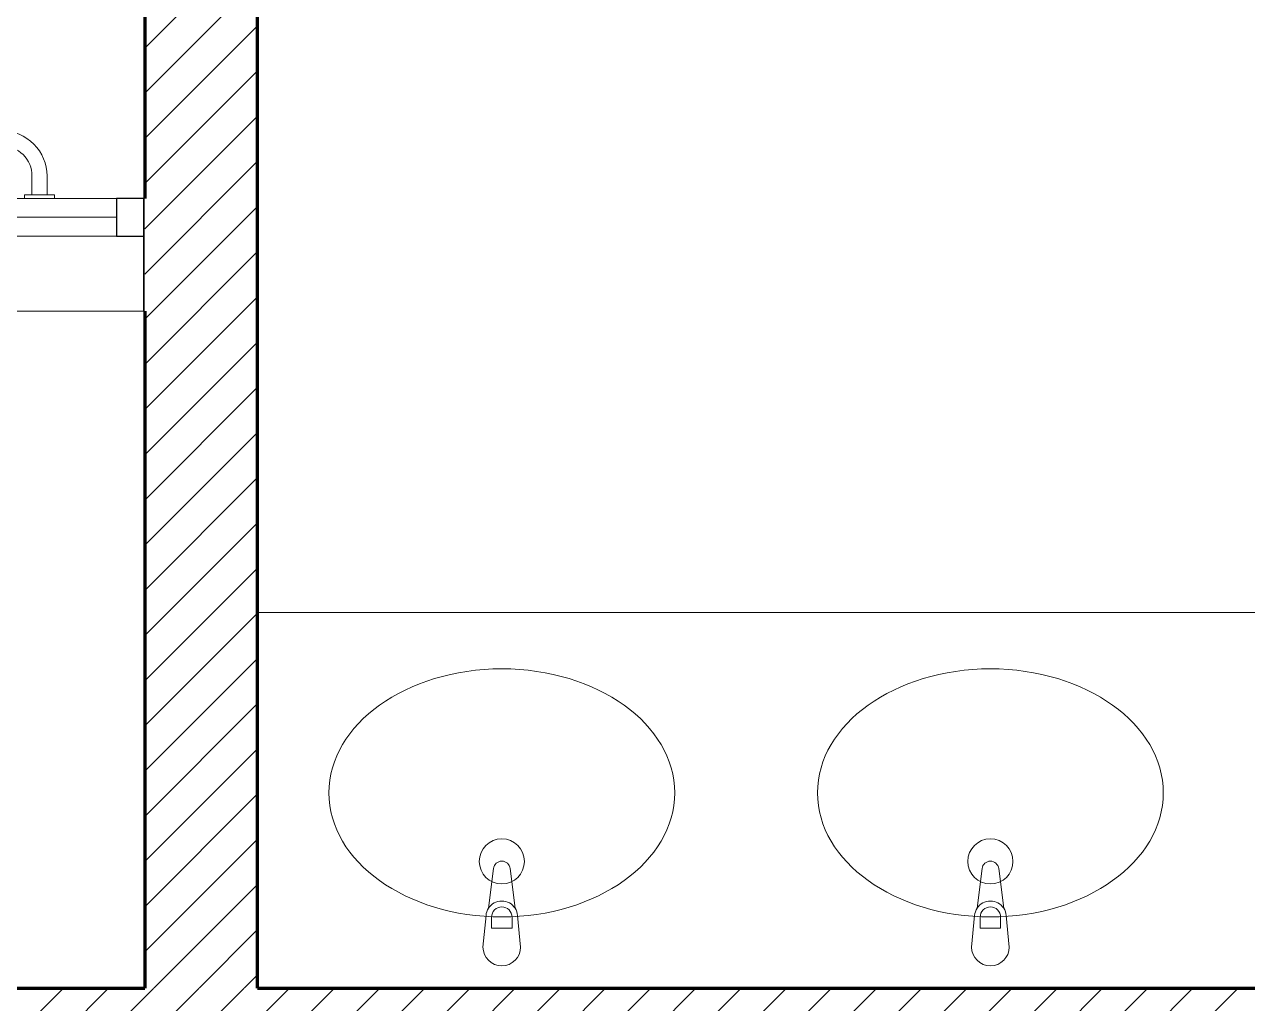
# Model space of a CAD drawing. Header units: inches. Extents: x -38 to 5698, y -33 to 92.
# Drawn here: x 324.61 to 326.237, y 11.68 to 12.982 of the extents above; entities that cross this region are included whole.
import ezdxf

# ---------------------------------------------------------------- set-up
doc = ezdxf.new("R2010")
doc.units = ezdxf.units.IN
doc.header["$MEASUREMENT"] = 0
doc.set_wipeout_variables(frame=1)
doc.linetypes.add('Wipeout_Contour', pattern=[1, 0, -1])
for name, color, linetype in [('02 _ ARQ _ ZON _ Espacio.3D', 7, 'Continuous'), ('08 _ STR _ EXT _ 07 Losa Aligerada', 7, 'Continuous'), ('Estructura - 04 MURO', 253, 'Continuous'), ('Interior - Sanitarios', 7, 'Continuous')]:
    doc.layers.add(name, color=color, linetype=linetype)
pattern_1 = [(45, (277.50004, 6e-09), (-0.030052038, 0.030052038), [])]

msp = doc.modelspace()

# ---------------------------------------------------------------- linework, layer by layer
at = {"layer": '02 _ ARQ _ ZON _ Espacio.3D', "color": 9, "linetype": 'Continuous', "lineweight": 5, "flags": 128}
for points in [[(324.77, 12.7505), (324.77, 15.3872), (324.17, 15.3872), (324.17, 15.4622), (323.27, 15.4622), (323.27, 12.7505)], [(324.92, 15.1235), (324.92, 11.7), (328.82, 11.7), (328.82, 14.9999), (325.97, 14.9999), (325.97, 13.6749), (325.82, 13.6749), (325.82, 15.1235)]]:
    msp.add_lwpolyline(points, close=True, dxfattribs=at)
at = {"layer": '08 _ STR _ EXT _ 07 Losa Aligerada', "color": 7, "linetype": 'Continuous', "lineweight": 18, "flags": 128}
msp.add_lwpolyline([(323.27, 11.7), (323.27, 12.6005), (324.77, 12.6005), (324.77, 11.7)], close=True, dxfattribs=at)
at = {"layer": 'Estructura - 04 MURO', "color": 165, "linetype": 'Continuous', "lineweight": 15}
for p, q in [((324.7325, 12.7505), (323.8488, 12.7505)), ((324.7325, 12.7255), (323.8488, 12.7255)), ((323.8488, 12.7005), (324.7325, 12.7005))]:
    msp.add_line(p, q, dxfattribs=at)
at = {"layer": 'Estructura - 04 MURO', "color": 165, "linetype": 'Continuous', "lineweight": 25}
msp.add_line((324.7325, 12.7505), (324.7325, 12.7005), dxfattribs=at)
at = {"layer": 'Interior - Sanitarios', "color": 205, "linetype": 'Continuous', "lineweight": 13}
for p, q in [((324.62, 12.7555), (324.64, 12.7555)), ((326.87, 12.2), (324.92, 12.2)), ((324.92, 12.2), (324.92, 11.7)), ((325.2314, 11.7799), (325.2314, 11.7948)), ((325.2586, 11.7948), (325.2586, 11.7799)), ((325.8814, 11.7799), (325.8814, 11.7948)), ((325.9086, 11.7948), (325.9086, 11.7799)), ((325.2586, 11.7799), (325.2314, 11.7799)), ((325.9086, 11.7799), (325.8814, 11.7799)), ((326.87, 11.7), (324.92, 11.7))]:
    msp.add_line(p, q, dxfattribs=at)
at = {"layer": 'Interior - Sanitarios', "color": 205, "linetype": 'Continuous', "lineweight": 13, "flags": 128}
for points in [[(323.55, 12.7505), (323.59, 12.7505), (323.59, 12.7555), (323.58, 12.7555), (323.58, 12.7805, -0.414214), (323.62, 12.8205), (324.58, 12.8205, -0.414214), (324.62, 12.7805), (324.62, 12.7555), (324.61, 12.7555), (324.61, 12.7505), (324.65, 12.7505), (324.65, 12.7555), (324.64, 12.7555), (324.64, 12.7805, 0.414214), (324.58, 12.8405), (323.62, 12.8405, 0.414214), (323.56, 12.7805), (323.56, 12.7555), (323.55, 12.7555)], [(325.27, 11.755), (325.266, 11.797, 0.12102), (325.2628, 11.8065), (325.2561, 11.8594, 0.882566), (325.2339, 11.8594), (325.2273, 11.8065, 0.12102), (325.224, 11.797), (325.22, 11.755, 1)], [(325.92, 11.755), (325.916, 11.797, 0.12102), (325.9128, 11.8065), (325.9061, 11.8594, 0.882566), (325.8839, 11.8594), (325.8773, 11.8065, 0.12102), (325.874, 11.797), (325.87, 11.755, 1)]]:
    msp.add_lwpolyline(points, format="xyb", close=True, dxfattribs=at)
at = {"layer": 'Interior - Sanitarios', "color": 205, "linetype": 'Continuous', "lineweight": 13}
for centre in [(325.245, 11.8689), (325.895, 11.8689)]:
    msp.add_circle(centre, 0.03, dxfattribs=at)
for centre, radius, start, end in [((325.245, 11.7951), 0.0211, 32.7707, 147.2287), ((325.895, 11.7951), 0.0211, 32.7707, 147.2287), ((325.245, 11.7948), 0.0136, 359.9997, 179.9997), ((325.895, 11.7948), 0.0136, 359.9997, 179.9997)]:
    msp.add_arc(centre, radius, start, end, dxfattribs=at)
for centre in [(325.245, 11.96), (325.895, 11.96)]:
    msp.add_ellipse(centre, major_axis=(-0.23, 0), ratio=0.717391, dxfattribs=at)

# ---------------------------------------------------------------- next in the draw order: wipeouts: each hides what was drawn before it
at = {"color": 254, "linetype": 'Wipeout_Contour', "lineweight": 0, "ltscale": 9838.079061}
msp.add_wipeout([(324.77, 12.7505), (324.77, 12.6005), (324.85, 12.6005), (324.85, 12.7505)], dxfattribs=at).dxf.layer = 'Estructura - 04 MURO'

# ---------------------------------------------------------------- next in the draw order: hatches: boundary and pattern name
at = {"layer": 'Estructura - 04 MURO', "linetype": 'Continuous', "lineweight": 5}
h = msp.add_hatch(dxfattribs=at)
h.set_pattern_fill('LADRILLO_COMÚN_0002', color=252, style=0, pattern_type=2)
h.set_pattern_definition(pattern_1)
h.paths.add_polyline_path([(324.77, 12.7505), (324.77, 12.6005), (324.85, 12.6005), (324.85, 12.7505)])

# ---------------------------------------------------------------- next in the draw order: linework, layer by layer
at = {"layer": 'Estructura - 04 MURO', "color": 165, "linetype": 'Continuous', "lineweight": 15}
for p, q in [((324.77, 12.7505), (323.27, 12.7505)), ((324.77, 12.6005), (323.27, 12.6005))]:
    msp.add_line(p, q, dxfattribs=at)
at = {"layer": 'Estructura - 04 MURO', "color": 165, "linetype": 'Continuous', "lineweight": 25}
for p, q in [((324.77, 12.7505), (324.7325, 12.7505)), ((324.7325, 12.7005), (324.77, 12.7005))]:
    msp.add_line(p, q, dxfattribs=at)
at = {"layer": 'Estructura - 04 MURO', "color": 7, "linetype": 'Continuous', "lineweight": 80}
for p, q in [((324.77, 12.7005), (324.77, 12.7505)), ((324.77, 12.7005), (324.77, 12.7505)), ((324.77, 12.7005), (324.77, 12.7505)), ((324.77, 12.6005), (324.77, 12.7005)), ((324.77, 12.6005), (324.77, 12.7005))]:
    msp.add_line(p, q, dxfattribs=at)
at = {"layer": 'Estructura - 04 MURO', "color": 7, "linetype": 'Continuous', "lineweight": 80, "flags": 128}
for points in [[(324.85, 12.7505), (324.77, 12.7505)], [(324.85, 12.6005), (324.85, 12.7505)], [(324.77, 12.6005), (324.85, 12.6005)]]:
    msp.add_lwpolyline(points, dxfattribs=at)

# ---------------------------------------------------------------- next in the draw order: wipeouts: each hides what was drawn before it
at = {"color": 254, "linetype": 'Wipeout_Contour', "lineweight": 0, "ltscale": 9838.240349}
msp.add_wipeout([(324.77, 15.3872), (324.77, 11.7), (324.92, 11.7), (324.92, 15.3872)], dxfattribs=at).dxf.layer = 'Estructura - 04 MURO'

# ---------------------------------------------------------------- next in the draw order: hatches: boundary and pattern name
at = {"layer": 'Estructura - 04 MURO', "linetype": 'Continuous', "lineweight": 5}
h = msp.add_hatch(dxfattribs=at)
h.set_pattern_fill('LADRILLO_COMÚN_0002', color=252, style=0, pattern_type=2)
h.set_pattern_definition(pattern_1)
h.paths.add_polyline_path([(324.77, 15.3872), (324.77, 11.7), (324.92, 11.7), (324.92, 15.3872)])

# ---------------------------------------------------------------- next in the draw order: linework, layer by layer
at = {"layer": 'Estructura - 04 MURO', "color": 7, "linetype": 'Continuous', "lineweight": 80, "flags": 128}
for points in [[(324.77, 15.3872), (324.77, 12.7505)], [(324.92, 11.7), (324.92, 14.9999)], [(324.77, 12.6005), (324.77, 11.7)]]:
    msp.add_lwpolyline(points, dxfattribs=at)

# ---------------------------------------------------------------- next in the draw order: wipeouts: each hides what was drawn before it
at = {"color": 254, "linetype": 'Wipeout_Contour', "lineweight": 0, "ltscale": 9842.997049}
msp.add_wipeout([(328.8199, 11.7), (323.27, 11.7), (323.27, 11.45), (328.8199, 11.45)], dxfattribs=at).dxf.layer = 'Estructura - 04 MURO'

# ---------------------------------------------------------------- next in the draw order: hatches: boundary and pattern name
at = {"layer": 'Estructura - 04 MURO', "linetype": 'Continuous', "lineweight": 5}
h = msp.add_hatch(dxfattribs=at)
h.set_pattern_fill('LADRILLO_COMÚN_0002', color=252, style=0, pattern_type=2)
h.set_pattern_definition(pattern_1)
h.paths.add_polyline_path([(328.8199, 11.7), (323.27, 11.7), (323.27, 11.45), (328.8199, 11.45)])

# ---------------------------------------------------------------- next in the draw order: linework, layer by layer
at = {"layer": 'Estructura - 04 MURO', "color": 7, "linetype": 'Continuous', "lineweight": 80, "flags": 128}
for points in [[(324.77, 11.7), (323.27, 11.7)], [(328.8199, 11.7), (324.92, 11.7)]]:
    msp.add_lwpolyline(points, dxfattribs=at)

doc.saveas('drawing.dxf')
